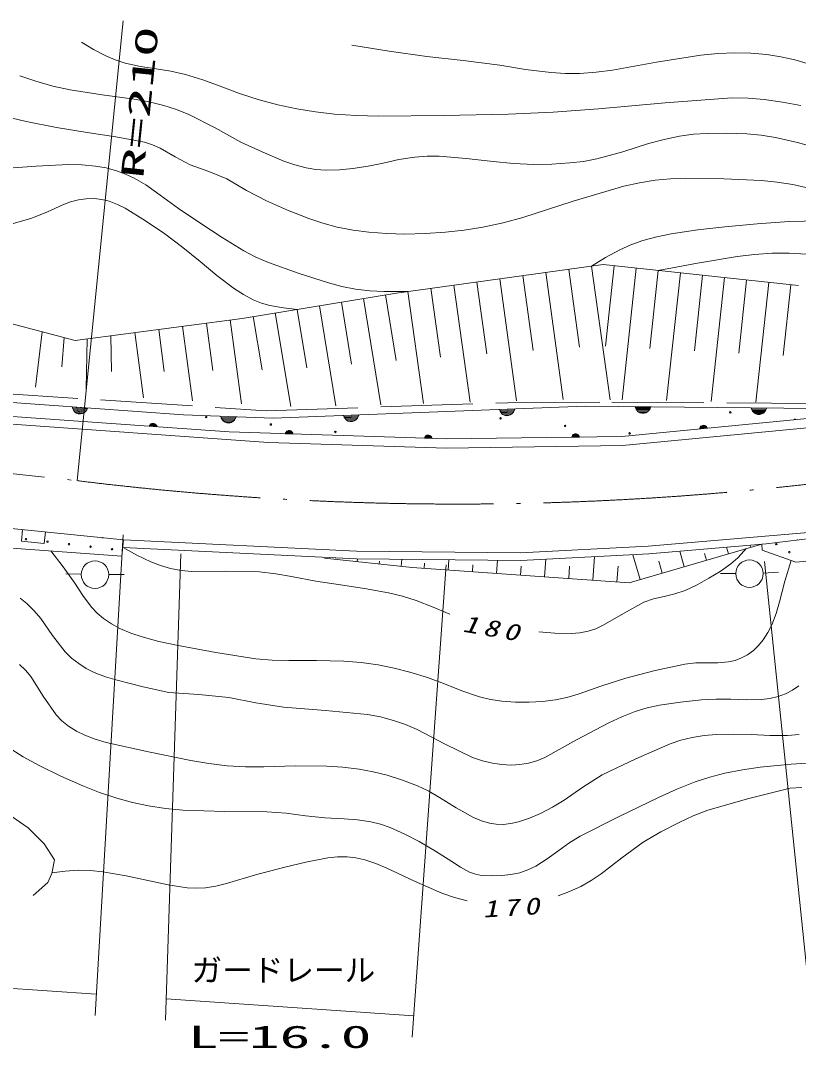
# Model space of a CAD drawing. Units: millimetres, scale not verified. Extents: x 63972 to 703972, y 2520 to 362520.
# Drawn here: x 308312 to 359038, y 229007 to 297254 of the extents above; entities that cross this region are included whole.
import ezdxf
from ezdxf.enums import TextEntityAlignment as Align

# ---------------------------------------------------------------- set-up
doc = ezdxf.new("R2010")
doc.units = ezdxf.units.MM
doc.header["$LTSCALE"] = 1000
doc.linetypes.add('DASHED', pattern=[7.5, 6, -1.5])
doc.linetypes.add('LONG_DASHED_DOTTED', pattern=[15.25, 12, -1.5, 0.25, -1.5])
for name, color, linetype, lineweight in [('S-BGD', 7, 'Continuous', 13), ('S-BGD-HTXT', 6, 'Continuous', 13), ('S-BMK', 2, 'LONG_DASHED_DOTTED', 13)]:
    doc.layers.add(name, color=color, linetype=linetype, lineweight=lineweight)
doc.styles.add('ＭＳ ゴシック', font='')
doc.styles.get('ＭＳ ゴシック').set_extended_font_data('MS Gothic')

# ---------------------------------------------------------------- blocks, each defined once
blk = doc.blocks.new('BUHIN71')
at = {"color": 7, "linetype": 'Continuous', "lineweight": 13}
for p, q in [((477, -44), (-472, -81)), ((-445, -142), (454, -108)), ((419, -172), (-403, -203)), ((-355, -264), (372, -236)), ((314, -301), (-290, -324)), ((-171, -382), (202, -368))]:
    blk.add_line(p, q, dxfattribs=at)
blk.add_lwpolyline([(500, 19), (464, -97), (410, -197), (317, -311), (209, -375), (93, -417), (-61, -423), (-180, -390), (-293, -334), (-394, -228), (-458, -133), (-500, -19)], close=True, dxfattribs=at)
blk = doc.blocks.new('BUHIN72')
at = {"color": 7, "linetype": 'Continuous', "lineweight": 13}
for p, q in [((474, -67), (-476, -58)), ((-451, -120), (449, -130)), ((411, -192), (-412, -183)), ((-368, -246), (360, -254)), ((299, -316), (-306, -309)), ((-189, -373), (184, -377))]:
    blk.add_line(p, q, dxfattribs=at)
blk.add_lwpolyline([(500, -5), (459, -120), (400, -217), (302, -326), (191, -384), (73, -421), (-82, -419), (-199, -380), (-308, -319), (-405, -208), (-464, -110), (-500, 5)], close=True, dxfattribs=at)
blk = doc.blocks.new('BUHIN76')
at = {"color": 7, "linetype": 'Continuous', "lineweight": 13}
for p, q in [((-236, 39), (238, 24)), ((227, 55), (-223, 70)), ((-203, 100), (208, 87)), ((186, 119), (-177, 131)), ((-146, 161), (156, 151)), ((98, 184), (-88, 190))]:
    blk.add_line(p, q, dxfattribs=at)
blk.add_lwpolyline([(-250, 8), (-228, 65), (-198, 113), (-147, 166), (-91, 194), (-32, 211), (45, 209), (104, 188), (158, 156), (205, 100), (233, 50), (250, -8)], close=True, dxfattribs=at)
blk = doc.blocks.new('BUHIN122')
at = {"color": 7, "linetype": 'Continuous', "lineweight": 13}
blk.add_circle((0, 0), 896, dxfattribs=at)

msp = doc.modelspace()

# ---------------------------------------------------------------- linework, layer by layer
at = {"layer": 'S-BGD'}
for p, q in [((288973, 282479), (311854, 276381)), ((332823, 279482), (346312, 281342)), ((345562, 281239), (346765, 272522)), ((346312, 281342), (359061, 279971)), ((347032, 281265), (346469, 276026)), ((341066, 280619), (341739, 275740)), ((342565, 280826), (343709, 272530)), ((344064, 281032), (344766, 275941)), ((348474, 281110), (347548, 272509)), ((349915, 280955), (349368, 275873)), ((351356, 280800), (350459, 272460)), ((352798, 280645), (352268, 275720)), ((336570, 279999), (337624, 272358)), ((338068, 280205), (338714, 275523)), ((339567, 280412), (340666, 272444)), ((354239, 280490), (353370, 272412)), ((355680, 280335), (355168, 275567)), ((357122, 280180), (356281, 272364)), ((358563, 280025), (358067, 275414)), ((322759, 277828), (332823, 279482)), ((332104, 279364), (332807, 275086)), ((333572, 279585), (334581, 272272)), ((335071, 279792), (335690, 275306)), ((327791, 278655), (328866, 272110)), ((329228, 278891), (329893, 274848)), ((330666, 279127), (331806, 272193)), ((311854, 276381), (322759, 277828)), ((323478, 277946), (324049, 274472)), ((324915, 278182), (325920, 272066)), ((326353, 278419), (326979, 274609)), ((317306, 277104), (317669, 274370)), ((318864, 277311), (319509, 272452)), ((320422, 277518), (320833, 274421)), ((321980, 277725), (322705, 272260)), ((309709, 276953), (309267, 273332)), ((311139, 276572), (310973, 274675)), ((312633, 276484), (312575, 273228)), ((314191, 276691), (314229, 274365)), ((315749, 276898), (316313, 272644)), ((305392, 272505), (318931, 271523)), ((312631, 271917), (311683, 271986)), ((311704, 271922), (312601, 271857)), ((312559, 271797), (311739, 271857)), ((311779, 271791), (312505, 271738)), ((312441, 271680), (311837, 271724)), ((311950, 271653), (312321, 271626)), ((324771, 271316), (345134, 272091)), ((345134, 272091), (360256, 271937)), ((324474, 269733), (306523, 270999)), ((306569, 271497), (321915, 270414)), ((317045, 270946), (316859, 270959)), ((318931, 271523), (324771, 271316)), ((322324, 271340), (321374, 271374)), ((321397, 271311), (322296, 271279)), ((322257, 271218), (321435, 271247)), ((321477, 271183), (322205, 271157)), ((322142, 271097), (321538, 271118)), ((321653, 271051), (322025, 271038)), ((347544, 270121), (360585, 271383)), ((316705, 270813), (317178, 270780)), ((317168, 270812), (316719, 270843)), ((316740, 270873), (317150, 270844)), ((317130, 270877), (316767, 270903)), ((316799, 270932), (317101, 270911)), ((321915, 270414), (336084, 269964)), ((344604, 270268), (344417, 270266)), ((360657, 270788), (347577, 269522)), ((352625, 270646), (353097, 270692)), ((353082, 270722), (352634, 270678)), ((352650, 270711), (353059, 270751)), ((353034, 270780), (352672, 270745)), ((352698, 270779), (353000, 270808)), ((352938, 270834), (352753, 270816)), ((336079, 269363), (324474, 269733)), ((336084, 269964), (347544, 270121)), ((344276, 270108), (344751, 270114)), ((344738, 270145), (344288, 270139)), ((344306, 270170), (344717, 270176)), ((344694, 270207), (344331, 270202)), ((344360, 270234), (344663, 270238)), ((347577, 269522), (336079, 269363)), ((303314, 264541), (315017, 263377)), ((349259, 262951), (359958, 263876)), ((365261, 264106), (356946, 263114)), ((314905, 262307), (304361, 263075)), ((315017, 263377), (314905, 262307)), ((330206, 262122), (314993, 262878)), ((315017, 263377), (330221, 262621)), ((340920, 262527), (349259, 262951)), ((356665, 263092), (348002, 260563)), ((356946, 263114), (349294, 262452)), ((354499, 262460), (354373, 262893)), ((355943, 262881), (355918, 262968)), ((356686, 262687), (356665, 263092)), ((367918, 262771), (358883, 261919)), ((333844, 261564), (328123, 262171)), ((328838, 262095), (328842, 262131)), ((340931, 262027), (330206, 262122)), ((330221, 262621), (340920, 262527)), ((330269, 261943), (330287, 262121)), ((333129, 261640), (333177, 262095)), ((349294, 262452), (340931, 262027)), ((342496, 260952), (342578, 262111)), ((345642, 260729), (345751, 262272)), ((348724, 260773), (348249, 262399)), ((351611, 261617), (351316, 262628)), ((353055, 262038), (352929, 262472)), ((358883, 261919), (356686, 262687)), ((331699, 261792), (331719, 261981)), ((348002, 260563), (333844, 261564)), ((334630, 261508), (334655, 261853)), ((336203, 261397), (336251, 262068)), ((337777, 261286), (337809, 261747)), ((339350, 261174), (339411, 262040)), ((340923, 261063), (340964, 261643)), ((344069, 260841), (344126, 261651)), ((347215, 260618), (347289, 261659)), ((350168, 261195), (349940, 261975)), ((312249, 261125), (311249, 261157)), ((314048, 261096), (315048, 261096)), ((354967, 261161), (353967, 261161)), ((356766, 261202), (357765, 261248)), ((307151, 245688), (308782, 244558)), ((308782, 244558), (309828, 243512)), ((309828, 243512), (310498, 242466)), ((310498, 242466), (310330, 241588)), ((310079, 240993), (309117, 240156)), ((310330, 241588), (310079, 240993))]:
    msp.add_line(p, q, dxfattribs=at)
at = {"layer": 'S-BGD', "linetype": 'DASHED'}
for p, q in [((306032, 272989), (324316, 271799)), ((324316, 271799), (340100, 272316)), ((340100, 272316), (346882, 272368)), ((346882, 272368), (360208, 272264))]:
    msp.add_line(p, q, dxfattribs=at)
at = {"layer": 'S-BGD'}
for points in [[(312275, 295866), (313055, 295387), (313855, 294966), (314472, 294706), (315110, 294502), (316110, 294286), (317132, 294128), (318095, 293973), (319051, 293759), (320185, 293408), (321312, 292997), (322577, 292523), (323863, 292105), (325082, 291780), (326324, 291511), (327547, 291308), (328787, 291165), (330221, 291072), (331660, 291039), (335896, 291069), (340130, 291160), (343061, 291303), (346000, 291506), (350355, 291902), (354716, 292237), (355773, 292211), (356828, 292124), (358029, 291958), (359222, 291733)], [(329917, 295669), (332352, 295272), (334804, 294934), (337184, 294674), (339569, 294354), (341238, 294085), (342905, 293878), (343847, 293822), (344797, 293826), (345863, 293901), (346928, 294037), (349805, 294561), (352697, 295027), (353803, 295129), (354909, 295170), (355954, 295142), (357000, 295053), (357920, 294911), (358831, 294708), (359784, 294429)], [(360410, 288912), (358992, 289307), (357554, 289645), (356630, 289788), (355687, 289873), (354397, 289922), (353102, 289912), (352204, 289850), (351305, 289727), (350288, 289514), (349284, 289241), (347602, 288713), (345910, 288245), (345028, 288084), (344135, 287983), (342959, 287905), (341782, 287888), (340457, 287946), (339134, 288065), (337376, 288276), (335619, 288427), (334821, 288427), (334015, 288367), (332982, 288198), (331959, 287970), (330982, 287763), (329985, 287613), (329097, 287533), (328204, 287514), (327565, 287556), (326926, 287658), (326194, 287851), (325467, 288106), (324049, 288698), (322663, 289341), (320983, 290272), (319277, 291147), (318469, 291469), (317639, 291735), (316678, 291969), (315695, 292145), (313611, 292416), (311533, 292747), (310401, 293002), (309285, 293315), (308244, 293669)], [(307280, 291018), (308649, 290684), (310637, 290297), (312632, 289970), (314503, 289687), (316377, 289341), (316903, 289168), (317408, 288939), (318374, 288370), (319368, 287854), (320575, 287424), (321755, 286940), (323031, 286190), (324333, 285495), (325702, 284893), (327098, 284346), (328017, 284043), (328963, 283795), (329991, 283596), (331031, 283456), (332197, 283368), (333377, 283339), (334697, 283369), (336015, 283459), (337238, 283594), (338460, 283791), (339778, 284078), (341082, 284423), (344367, 285474), (347664, 286466), (348681, 286689), (349709, 286853), (350702, 286944), (351709, 286974), (354182, 286933), (356653, 286832), (357675, 286731), (358700, 286568), (360302, 286204)], [(307215, 287606), (309311, 287772), (311414, 287877), (312292, 287855), (313173, 287773), (313869, 287653), (314559, 287472), (315149, 287257), (315713, 286988), (316455, 286542), (317170, 286043), (318600, 285005), (320053, 284024), (321444, 283108), (322868, 282242), (323655, 281835), (324477, 281479), (326417, 280784), (328384, 280144), (329262, 279909), (330160, 279733), (331078, 279630), (332005, 279586), (332788, 279579), (333572, 279585)], [(326353, 278419), (325449, 278516), (324565, 278672), (324013, 278830), (323472, 279049), (322845, 279379), (322242, 279765), (321100, 280628), (320002, 281534), (318877, 282467), (317716, 283351), (316440, 284205), (315115, 285019), (314606, 285275), (314066, 285479), (313589, 285593), (313086, 285649), (312579, 285645), (312068, 285579), (311545, 285443), (311043, 285250), (310048, 284783), (309028, 284372), (306976, 283785)], [(345562, 281239), (346468, 281804), (347400, 282316), (348132, 282637), (348898, 282906), (349818, 283159), (350760, 283355), (352501, 283608), (354261, 283802), (356358, 284009), (358457, 284155), (360414, 284202), (362373, 284190), (367063, 284029), (371767, 283927), (372866, 283949), (373974, 283981)], [(349915, 280955), (352477, 281442), (355054, 281871), (356195, 282006), (357350, 282082), (358465, 282085), (359592, 282027), (361592, 281823), (363583, 281560), (364027, 281498), (364481, 281434)], [(308419, 264033), (308345, 263287), (309838, 263138), (309912, 263885)], [(314993, 262878), (315883, 262374), (316798, 261926), (317422, 261689), (318075, 261506), (318773, 261374), (319478, 261303), (321682, 261320), (323892, 261275), (324942, 261154), (325983, 260974), (327571, 260669), (329172, 260424), (330746, 260196), (332311, 259908), (333224, 259685), (334118, 259404), (335212, 258967), (336298, 258509)], [(342116, 257354), (343163, 257273), (344228, 257252), (344788, 257295), (345332, 257397), (345838, 257563), (346326, 257787), (347633, 258567), (348960, 259289), (349607, 259509), (350286, 259676), (350989, 259845), (351669, 260071), (352443, 260436), (353204, 260863), (353944, 261310), (354645, 261804), (355102, 262202), (355527, 262652), (355587, 262719), (355653, 262794)], [(310272, 262644), (311068, 261612), (311827, 260530), (312352, 259729), (312920, 258970), (313288, 258582), (313705, 258230), (314220, 257884), (314778, 257582), (315489, 257275), (316216, 257026), (317323, 256731), (318457, 256491), (321033, 256012), (323640, 255589), (324722, 255510), (325809, 255490), (327600, 255498), (329399, 255445), (330514, 255354), (331623, 255204), (332672, 254997), (333706, 254732), (334839, 254377), (335966, 253962), (337098, 253512), (338247, 253120), (338965, 252952), (339698, 252842), (340590, 252778), (341496, 252774), (342358, 252821), (343211, 252928), (343954, 253079), (344682, 253289), (346225, 253845), (347792, 254346), (349708, 254831), (351649, 255260), (352368, 255328), (353091, 255335), (353793, 255334), (354497, 255394), (354924, 255493), (355345, 255654), (355743, 255870), (356117, 256142), (356464, 256473), (356769, 256846), (357072, 257322), (357323, 257827), (357597, 258558), (357816, 259316), (358182, 260676), (358594, 262020)], [(308268, 259556), (308698, 259212), (309177, 258742), (309617, 258226), (310384, 257127), (311199, 256066), (311622, 255653), (312084, 255285), (312579, 254970), (313102, 254708), (313829, 254429), (314592, 254201), (316288, 253769), (317972, 253402), (319924, 253266), (321880, 253069), (323655, 252724), (325449, 252437), (328190, 252236), (330926, 251974), (331782, 251808), (332635, 251580), (333412, 251312), (334166, 250988), (335954, 250053), (337785, 249164), (338432, 248943), (339103, 248778), (339708, 248691), (340321, 248663), (340885, 248697), (341452, 248791), (341982, 248941), (342501, 249150), (344578, 250316), (346678, 251425), (347523, 251818), (348398, 252158), (349181, 252392), (349990, 252572), (351356, 252772), (352739, 252914), (353686, 252967), (354650, 252961), (355649, 252917), (356659, 252934), (357198, 253006), (357728, 253138), (358212, 253318), (358680, 253556), (359089, 253832)], [(308224, 255238), (308610, 254865), (308956, 254446), (309761, 253163), (310604, 251933), (310987, 251553), (311420, 251209), (311932, 250884), (312479, 250609), (313167, 250344), (313877, 250136), (316631, 249519), (319401, 248961), (320584, 248758), (321772, 248616), (322965, 248553), (324172, 248550), (326224, 248603), (328276, 248595), (329331, 248529), (330382, 248403), (331304, 248229), (332215, 247995), (333208, 247680), (334188, 247305), (334929, 246956), (335641, 246554), (336721, 245880), (337855, 245244), (338367, 245027), (338895, 244867), (339336, 244794), (339779, 244781), (340284, 244837), (340796, 244955), (341516, 245200), (342217, 245502), (343003, 245912), (343767, 246379), (344991, 247228), (346248, 248028), (348451, 249069), (350680, 250056), (351389, 250289), (352118, 250465), (352908, 250593), (353716, 250662), (354853, 250685), (356002, 250648), (357183, 250595), (358357, 250602), (359109, 250657)], [(360646, 248852), (358596, 248718), (356562, 248525), (355406, 248357), (354258, 248129), (353281, 247874), (352313, 247559), (351114, 247085), (349936, 246555), (347369, 245312), (344823, 244012), (344074, 243553), (343360, 243045), (342658, 242534), (341921, 242072), (341406, 241825), (340868, 241635), (340297, 241513), (339711, 241451), (339044, 241423), (338383, 241456), (337988, 241535), (337599, 241677), (337006, 241991), (336435, 242362), (335374, 243044), (334297, 243665), (333368, 244151), (332407, 244584), (331784, 244800), (331148, 244956), (330281, 245081), (329401, 245147), (328144, 245218), (326887, 245349), (325630, 245512), (324369, 245615), (321622, 245639), (318874, 245725), (317748, 245834), (316630, 246002), (315591, 246219), (314567, 246495), (313451, 246872), (312355, 247306), (310919, 247940), (309502, 248632), (308456, 249211), (307439, 249843)], [(343369, 240123), (344124, 240405), (344853, 240741), (345536, 241121), (346186, 241552), (347535, 242614), (348926, 243631), (350078, 244298), (351267, 244918), (352192, 245347), (353137, 245719), (355827, 246471), (358527, 247162), (359282, 247202)], [(310338, 241629), (311198, 241744), (312059, 241798), (312854, 241777), (313650, 241696), (315179, 241427), (316700, 241099), (317914, 240847), (319156, 240652), (319762, 240618), (320366, 240646), (321043, 240752), (321724, 240920), (323630, 241492), (325541, 242004), (326919, 242332), (328334, 242607), (328972, 242667), (329605, 242666), (330181, 242601), (330759, 242474), (331480, 242239), (332200, 241941), (333992, 241091), (335789, 240305), (336607, 240022), (337449, 239793)]]:
    msp.add_lwpolyline(points, dxfattribs=at)
for points in [[(312660, 271978), (312612, 271866), (312548, 271773), (312442, 271670), (312328, 271618), (312208, 271589), (312054, 271601), (311939, 271646), (311834, 271714), (311745, 271831), (311692, 271933), (311663, 272050)], [(316690, 270783), (316714, 270839), (316746, 270885), (316798, 270937), (316855, 270963), (316915, 270977), (316993, 270972), (317050, 270949), (317103, 270915), (317147, 270857), (317174, 270806), (317189, 270748)], [(322351, 271402), (322307, 271288), (322246, 271193), (322144, 271086), (322032, 271030), (321914, 270997), (321759, 271003), (321643, 271044), (321535, 271108), (321441, 271221), (321385, 271321), (321351, 271437)], [(344264, 270076), (344283, 270134), (344311, 270183), (344359, 270239), (344414, 270269), (344472, 270289), (344549, 270290), (344608, 270272), (344664, 270243), (344713, 270189), (344744, 270140), (344764, 270083)], [(352615, 270614), (352630, 270673), (352654, 270724), (352697, 270784), (352749, 270819), (352805, 270843), (352882, 270851), (352943, 270838), (353000, 270813), (353054, 270763), (353089, 270718), (353113, 270662)]]:
    msp.add_lwpolyline(points, close=True, dxfattribs=at)
for centre in [(354611, 271695), (320407, 271389), (324622, 270901), (339617, 271298), (328836, 270412), (343831, 270809), (348045, 270321), (308644, 263414), (310049, 263250), (311454, 263085), (312858, 262921), (314263, 262757), (357614, 263093), (358462, 262564)]:
    msp.add_circle(centre, 49.8, dxfattribs=at)
for centre, start, end in [((358826, 271206), 18.03076, 173.06371), ((313643, 263541), 207.6765, 320.96269), ((315047, 263377), 177.61412, 226.92394), ((358991, 263413), 253.99929, 299.45177)]:
    msp.add_arc(centre, 49.8, start, end, dxfattribs=at)
at = {"layer": 'S-BGD-HTXT'}
for p, q in [((314985, 297254), (311975, 267234)), ((314990, 263693), (313152, 232308)), ((318755, 262463), (317742, 231997)), ((336060, 261738), (333857, 230904)), ((356845, 261959), (361564, 216498)), ((284874, 235627), (313234, 233703)), ((317788, 233394), (333957, 232297))]:
    msp.add_line(p, q, dxfattribs=at)
at = {"layer": 'S-BMK'}
msp.add_line((222118, 276999), (311975, 267234), dxfattribs=at)
msp.add_arc((336788, 467778), 202074, 262.94679, 286.48103, dxfattribs=at)

# ---------------------------------------------------------------- block references
at = {"layer": 'S-BGD'}
for name, p in [('BUHIN71', (340043, 271898)), ('BUHIN72', (348914, 272053)), ('BUHIN72', (356476, 271976)), ('BUHIN71', (329862, 271510)), ('BUHIN76', (325819, 270290)), ('BUHIN76', (334898, 270001)), ('BUHIN122', (313148, 261096)), ('BUHIN122', (355867, 261161))]:
    msp.add_blockref(name, p, dxfattribs=at)

# ---------------------------------------------------------------- texts
at = {"layer": 'S-BGD', "char_height": 1100, "attachment_point": 7, "style": 'ＭＳ ゴシック'}
for s, insert, rotation in [('\\T1.33;\\W1.35;\\Q15;180', (337084, 257369), 350.1), ('\\T1.33;\\W1.35;\\Q15;170', (338487, 238687), 3.5)]:
    msp.add_mtext(s, dxfattribs=dict(at, insert=insert, rotation=rotation))
at = {"layer": 'S-BGD-HTXT', "style": 'ＭＳ ゴシック', "width": 2}
msp.add_text('R=210', height=1466, rotation=84.1, dxfattribs=at).set_placement((316721, 286851), align=Align.BOTTOM_LEFT)
at = {"layer": 'S-BGD-HTXT', "style": 'ＭＳ ゴシック'}
msp.add_text('ガードレール', height=1466, dxfattribs=at).set_placement((319445, 234093), align=Align.BOTTOM_LEFT)
at = {"layer": 'S-BGD-HTXT', "style": 'ＭＳ ゴシック', "width": 2}
msp.add_text('L=16.0', height=1466, dxfattribs=at).set_placement((319217, 229751), align=Align.BOTTOM_LEFT)

doc.saveas('drawing.dxf')
